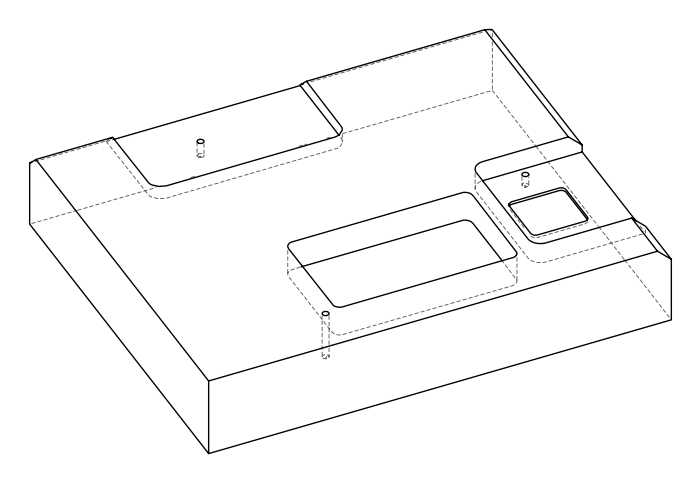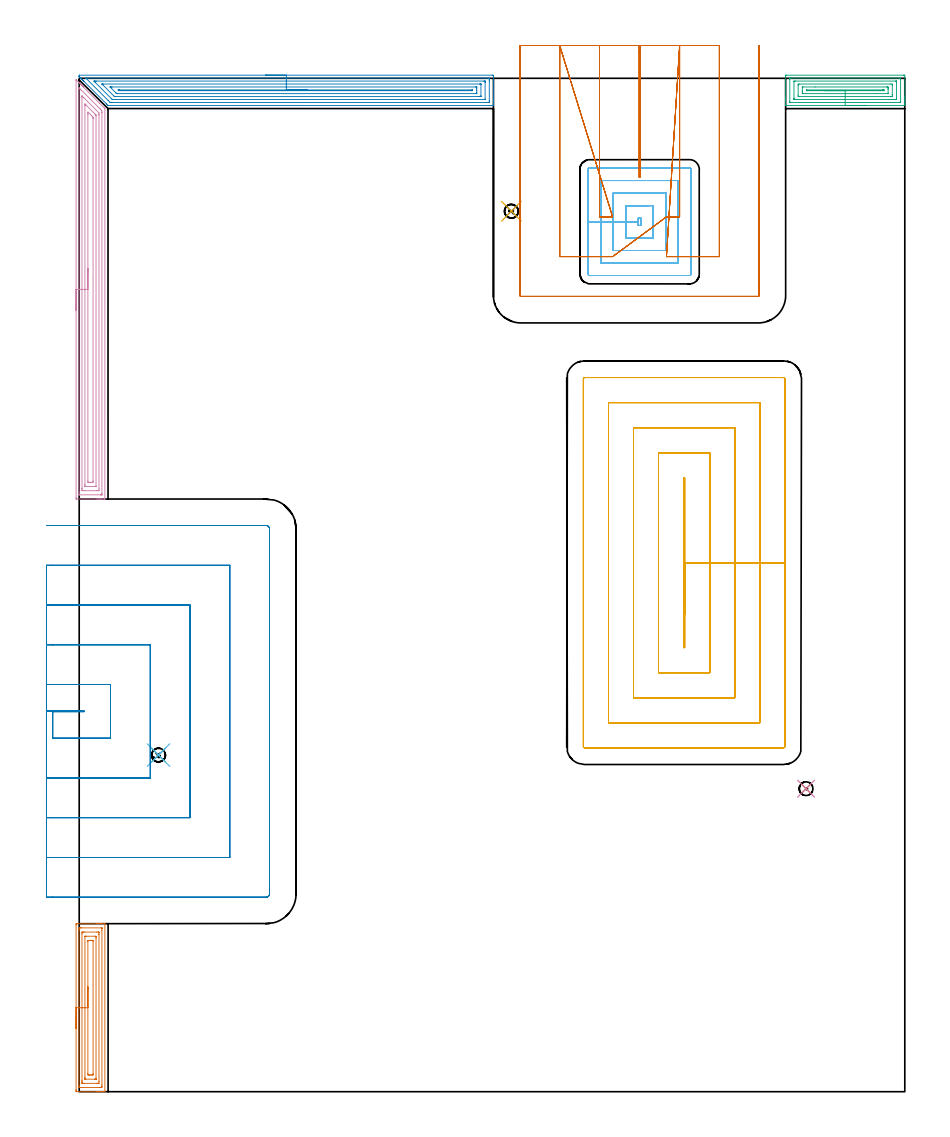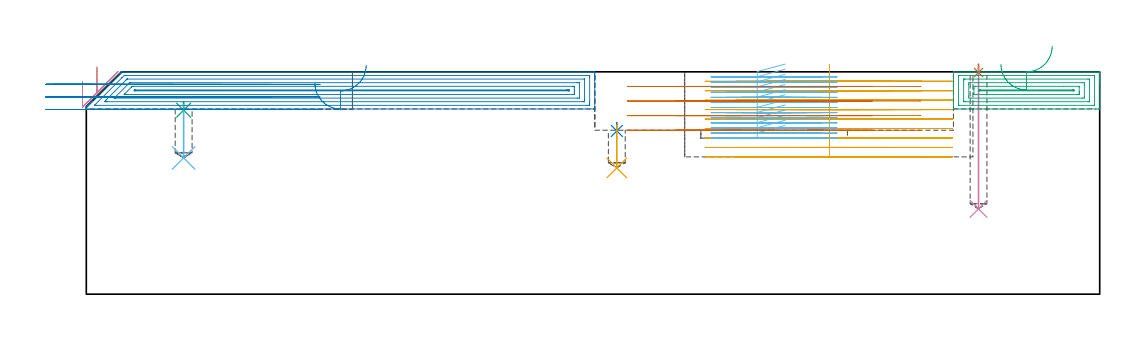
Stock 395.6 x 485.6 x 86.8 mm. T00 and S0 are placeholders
(PLAN: 14 operations, 5 tool changes, 97.7 min)
(1 SPOT_DRILL | STEP1POCKET | NXT0321_9005460120000 | 0.03 min | 0 mm3)
(2 SPOT_DRILL_1 | STEP1POCKET_1 | NXT0321_9005460120000 | 0.03 min | 2443 mm3)
(3 SPOT_DRILL_2 | STEP1POCKET_2 | NXT0321_9005460120000 | 0.03 min | 1531 mm3)
(4 DRILL_BLIND_HOLE_INTO_CENTER | STEP1POCKET | UGT0301_187 | 0.22 min | 1760 mm3)
(5 DRILL_BLIND_HOLE_INTO_CENTER_1 | STEP1POCKET_1 | UGT0301_187 | 0.07 min | 467 mm3)
(6 DRILL_BLIND_HOLE_INTO_CENTER_2 | STEP1POCKET_2 | UGT0301_187 | 0.09 min | 609 mm3)
(7 AREA_MILL | FG_CHAMFER_SURFACE | UGT0205_001 | 3.52 min | 8330 mm3)
(8 AREA_MILL_1 | FG_CHAMFER_SURFACE_1 | UGT0205_001 | 9.4 min | 21609 mm3)
(9 AREA_MILL_2 | FG_CHAMFER_SURFACE_2 | UGT0205_001 | 2.93 min | 6749 mm3)
(10 AREA_MILL_3 | FG_CHAMFER_SURFACE_3 | UGT0205_001 | 8.07 min | 18925 mm3)
(11 MILL_RECTANGULAR_POCKET | POCKET_RECTANGULAR_STRAIGHT | NXT0201_012 | Follow Part, ap 4, ae 75% | 33.86 min | 720414 mm3)
(12 MILL_RECTANGULAR_POCKET_1 | POCKET_RECTANGULAR_STRAIGHT_1 | NXT0201_009 | Follow Part, ap 2, ae 75% | 15.68 min | 87663 mm3)
(13 MILL_SLOT | SLOT_PARTIAL_RECTANGULAR | UGT0201_109 | Follow Part, ap 6.35, ae 75% | 11.19 min | 291289 mm3)
(14 MILL_SLOT_1 | SLOT_PARTIAL_RECTANGULAR_1 | UGT0201_109 | Follow Part, ap 6.35, ae 75% | 12.53 min | 306715 mm3)
(TOOL NXT0321_9005460120000 | NC Spot Drill, 142deg, 12mm, Carbide, Uncoated | D12 PA142 FL30 Z2)
(TOOL UGT0301_187 | Twist Drill 6.6 mm | D6.6 PA118 FL61 Z2)
(TOOL UGT0205_001 | Chamfer Mill 20 x 3 x 45 deg. | D20 FL50 Z2)
(TOOL NXT0201_012 | ENDMILL 16mm [2P460-1600-NA 1630] | D16 FL38 Z6)
(TOOL NXT0201_009 | ENDMILL 8mm [2P460-0800-NA 1630] | D8 FL26 Z6)
(TOOL UGT0201_109 | End Mill 25.4 mm | D25.4 FL25 Z2)
(OP 1 SPOT_DRILL)
G17 G21 G94 G90
T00 M6
G54
G17 G0 G90 X348.3 Y145.2 S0 M3
G43 Z96.8 H0
G94 G81 G98 Z86.516 F250. R89.8
G80
M5
M2
(OP 2 SPOT_DRILL_1)
G17 G21 G94 G90
T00 M6
G54
G17 G0 G90 X207.1 Y421.9 S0 M3
G43 Z96.8 H0
G94 G81 G98 Z63.716 F250. R67.
G80
M5
M2
(OP 3 SPOT_DRILL_2)
G17 G21 G94 G90
T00 M6
G54
G17 G0 G90 X38. Y161.3 S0 M3
G43 Z96.8 H0
G94 G81 G98 Z71.816 F250. R75.1
G80
M5
M2
(OP 4 DRILL_BLIND_HOLE_INTO_CENTER)
G17 G21 G94 G90
T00 M6
G54
G17 G0 G90 X348.3 Y145.2 S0 M3
G43 Z96.8 H0
G94 G81 G98 Z33.3 F250. R88.8
G80
M5
M2
(OP 5 DRILL_BLIND_HOLE_INTO_CENTER_1)
G17 G21 G94 G90
T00 M6
G54
G17 G0 G90 X207.1 Y421.9 S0 M3
G43 Z96.8 H0
G94 G81 G98 Z49.3 F250. R66.
G80
M5
M2
(OP 6 DRILL_BLIND_HOLE_INTO_CENTER_2)
G17 G21 G94 G90
T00 M6
G54
G17 G0 G90 X38. Y161.3 S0 M3
G43 Z96.8 H0
G94 G81 G98 Z53.2 F250. R74.1
G80
M5
M2
(OP 7 AREA_MILL)
G17 G21 G94 G90
T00 M6
G54
G17 G0 G90 X-1.5 Y30.25 S1061 M3
G43 Z96.8 H0
Z83.
G94 G1 Y30.288 Z82.128 F250.
Y30.402 Z81.264
Y30.591 Z80.412
Y30.853 Z79.58
Y31.187 Z78.774
Y31.59 Z78.
Y32.059 Z77.264
Y32.59 Z76.572
Y33.179 Z75.929
Y33.822 Z75.34
Y34.514 Z74.808
Y35.25 Z74.34
Y36.024 Z73.937
Y36.83 Z73.603
Y37.662 Z73.341
Y38.514 Z73.152
Y39.378 Z73.038
Y40.25 Z73.
Y79.911
X-1.498 Y80.261 Z73.001
X-1.493 Y80.49 Z73.004
X-1.154 Y80.496 Z73.343
X-0.577 Y80.5 Z73.92
X8.459 Z82.953
X9.052 Z83.549
X9.333 Z83.829
X9.926 Z84.423
X10.206 Z84.702
X10.768 Z85.267
X11.08 Z85.58
X12.078 Z86.577
X12.19 Y80.498 Z86.683
X12.297 Y80.49 Z86.788
X12.3 Y80.357 Z86.8
Y0.143
X12.297 Y0.01 Z86.788
X12.19 Y0.002 Z86.682
X12.078 Y0. Z86.577
X11.393 Z85.892
X10.768 Z85.267
X10.206 Z84.702
X9.926 Z84.422
X9.333 Z83.829
X9.052 Z83.549
X8.459 Z82.953
X-1.154 Y0.001 Z73.343
X-1.493 Y0.01 Z73.004
X-1.497 Y0.239 Z73.001
X-1.5 Y0.589 Z73.
Y0.941
Y40.25
X-0.086 Z74.414
Y77.237
X-0.085 Y77.929 Z74.415
X-0.083 Y78.129 Z74.417
X-0.079 Y78.466 Z74.421
X0.239 Y78.491 Z74.739
X0.594 Y78.496 Z75.094
X1.104 Y78.5 Z75.604
X10.717 Y78.499 Z85.217
X10.841 Y78.496 Z85.341
X10.863 Y78.492 Z85.363
X10.879 Y78.487 Z85.379
X10.88 Y78.461 Z85.38
X10.884 Y78.329 Z85.384
X10.885 Y78.129 Z85.385
X10.886 Y77.436 Z85.386
Y3.263
X10.885 Y2.571 Z85.385
X10.883 Y2.371 Z85.383
X10.879 Y2.034 Z85.379
X10.561 Y2.009 Z85.061
X10.206 Y2.004 Z84.706
X9.696 Y2. Z84.196
X0.083 Y2.001 Z74.583
X-0.041 Y2.004 Z74.459
X-0.063 Y2.008 Z74.437
X-0.079 Y2.013 Z74.421
X-0.08 Y2.039 Z74.42
X-0.084 Y2.171 Z74.416
X-0.085 Y2.371 Z74.415
X-0.086 Y3.064 Z74.414
Y40.25
X1.328 Z75.828
X1.329 Y75.596 Z75.829
X1.334 Y76.346 Z75.834
X1.335 Y76.481 Z75.835
X1.467 Y76.49 Z75.967
X2.191 Y76.499 Z76.691
X2.341 Y76.5 Z76.841
X8.459 Z82.959
X9.185 Y76.497 Z83.685
X9.333 Y76.49 Z83.833
X9.465 Y76.478 Z83.965
X9.468 Y76.346 Z83.968
X9.47 Y76.206 Z83.97
X9.471 Y75.455 Z83.971
Y75.313
Y4.904
X9.466 Y4.154 Z83.966
X9.464 Y4.019 Z83.964
X9.333 Y4.01 Z83.833
X8.609 Y4.001 Z83.109
X8.459 Y4. Z82.959
X2.341 Z76.841
X1.615 Y4.003 Z76.115
X1.467 Y4.01 Z75.967
X1.335 Y4.022 Z75.835
X1.332 Y4.154 Z75.832
X1.33 Y4.294 Z75.83
X1.329 Y5.045 Z75.829
X1.328 Y5.187 Z75.828
Y40.25
X2.743 Z77.243
Y74.315
X2.746 Y74.443 Z77.246
X2.749 Y74.482 Z77.249
X2.751 Y74.491 Z77.251
X2.76 Y74.494 Z77.26
X2.81 Y74.497 Z77.31
X3.215 Y74.5 Z77.715
X3.278 Z77.778
X7.648 Y74.499 Z82.148
X7.982 Y74.49 Z82.482
X8.051 Y74.482 Z82.551
X8.054 Y74.435 Z82.554
X8.055 Y74.383 Z82.555
X8.057 Y74.082 Z82.557
Y73.672
Y6.185
X8.054 Y6.057 Z82.554
X8.051 Y6.018 Z82.551
X8.049 Y6.009 Z82.549
X8.04 Y6.006 Z82.54
X7.99 Y6.003 Z82.49
X7.585 Y6. Z82.085
X7.522 Z82.022
X3.152 Y6.001 Z77.652
X2.818 Y6.01 Z77.318
X2.749 Y6.018 Z77.249
X2.746 Y6.065 Z77.246
X2.745 Y6.117 Z77.245
X2.743 Y6.418 Z77.243
Y6.828
Y40.25
X4.157 Z78.657
X4.158 Y71.89 Z78.658
X4.164 Y72.301 Z78.664
X4.172 Y72.49 Z78.672
X4.368 Y72.497 Z78.868
X4.963 Y72.499 Z79.463
X5.239 Y72.5 Z79.739
X5.837 Z80.337
X6.114 Y72.499 Z80.614
X6.541 Y72.49 Z81.041
X6.636 Y72.482 Z81.136
X6.643 Y71.89 Z81.143
X6.642 Y8.61 Z81.142
X6.636 Y8.2 Z81.136
X6.628 Y8.01 Z81.128
X6.432 Y8.003 Z80.932
X5.837 Y8.001 Z80.337
X5.561 Y8. Z80.061
X4.963 Z79.463
X4.686 Y8.001 Z79.186
X4.259 Y8.01 Z78.759
X4.164 Y8.018 Z78.664
X4.157 Y8.61 Z78.657
Y40.25
Y41.122 Z78.695
Y41.987 Z78.809
Y42.838 Z78.998
Y43.67 Z79.26
Y44.476 Z79.594
Y45.25 Z79.997
Y45.986 Z80.465
Y46.678 Z80.996
Y47.321 Z81.586
Y47.91 Z82.229
Y48.442 Z82.921
Y48.91 Z83.657
Y49.313 Z84.431
Y49.647 Z85.237
Y49.909 Z86.069
Y50.098 Z86.92
Y50.212 Z87.785
Y50.25 Z88.657
G0 Z96.8
M5
M2
(OP 8 AREA_MILL_1)
G17 G21 G94 G90
T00 M6
G54
G17 G0 G90 X89.25 Y487.1 S1061 M3
G43 Z96.8 H0
Z82.3
G94 G1 X89.288 Z81.428 F250.
X89.402 Z80.563
X89.591 Z79.712
X89.853 Z78.88
X90.187 Z78.074
X90.59 Z77.3
X91.058 Z76.564
X91.59 Z75.872
X92.179 Z75.229
X92.822 Z74.64
X93.514 Z74.108
X94.25 Z73.64
X95.024 Z73.237
X95.83 Z72.903
X96.662 Z72.641
X97.513 Z72.452
X98.378 Z72.338
X99.25 Z72.3
X197.889
X198.21 Y487.097 Z72.302
X198.49 Y487.092 Z72.306
X198.5 Y486.807 Z72.59
Y475.844 Z83.55
Y475.282 Z84.115
Y474.954 Z84.442
Y474.392 Z85.004
Y474.064 Z85.331
Y473.408 Z85.992
Y473.022 Z86.377
X198.493 Y472.645 Z86.746
X198.49 Y472.603 Z86.788
X198.335 Y472.6 Z86.8
X13.964
X13.805 Y472.604 Z86.79
X13.713 Y472.686 Z86.713
X13.151 Y473.249 Z86.151
X13.071 Y473.327 Z86.069
X2.257 Y484.153 Z75.244
X2.161 Y484.25 Z75.15
X2.059 Y484.352 Z75.047
X1.961 Y484.449 Z74.947
X1.866 Y484.546 Z74.854
X1.762 Y484.65 Z74.75
X1.664 Y484.746 Z74.651
X1.571 Y484.841 Z74.559
X1.464 Y484.948 Z74.452
X1.368 Y485.043 Z74.354
X1.276 Y485.137 Z74.263
X1.166 Y485.246 Z74.154
X1.072 Y485.339 Z74.057
X0.98 Y485.432 Z73.967
X0.869 Y485.544 Z73.856
X0.775 Y485.636 Z73.76
X0.505 Y485.908 Z73.492
X0.332 Y486.081 Z73.318
X0.156 Y486.257 Z73.142
X0. Y486.464 Z72.936
X-0.024 Y486.497 Z72.902
X-0.035 Y486.519 Z72.879
X-0.037 Y486.526 Z72.872
X-0.036 Y486.545 Z72.854
X-0.03 Y486.598 Z72.802
X-0.01 Y486.763 Z72.637
X0.01 Y487.094 Z72.306
X0.06 Y487.1 Z72.3
X99.25
Y485.686 Z73.714
X195.211
X196.057 Y485.682 Z73.718
X196.103 Y485.679 Z73.721
X196.49 Y485.636 Z73.764
X196.497 Y485.244 Z74.156
X196.499 Y484.746 Z74.654
X196.5 Y484.351 Z75.049
X196.499 Y474.954 Z84.446
X196.498 Y474.561 Z84.839
X196.49 Y474.064 Z85.336
X196.147 Y474.02 Z85.38
X196.103 Y474.018 Z85.382
X195.26 Y474.014 Z85.386
X195.211
X15.749
X14.902 Y474.019 Z85.381
X14.857 Y474.021 Z85.379
X14.828 Y474.034 Z85.366
X14.794 Y474.064 Z85.336
X13.964 Y474.887 Z84.513
X13.897 Y474.954 Z84.446
X3.25 Y485.612 Z73.788
X3.228 Y485.636 Z73.764
X3.209 Y485.663 Z73.737
X3.198 Y485.681 Z73.719
X3.203 Y485.682 Z73.718
X3.25 Y485.684 Z73.716
X4.093 Y485.686 Z73.714
X99.25
Y484.272 Z75.128
X193.901 Y484.271 Z75.129
X194.318 Y484.269 Z75.131
X194.456 Y484.267 Z75.133
X194.475 Y484.265 Z75.135
X194.49 Y484.253 Z75.147
X194.494 Y484.159 Z75.241
X194.498 Y484.037 Z75.363
X194.499 Y483.856 Z75.544
X194.5 Y483.674 Z75.726
X194.499 Y475.664 Z83.736
X194.493 Y475.481 Z83.919
X194.49 Y475.435 Z83.965
X194.473 Y475.433 Z83.967
X194.422 Y475.431 Z83.969
X194.318 Y475.429 Z83.971
X16.166
X15.958 Y475.431 Z83.969
X15.907 Y475.433 Z83.967
X15.885 Y475.435 Z83.965
X15.855 Y475.456 Z83.944
X15.749 Y475.554 Z83.846
X15.457 Y475.844 Z83.556
X7.714 Y483.595 Z75.805
X7.457 Y483.856 Z75.544
X7.202 Y484.119 Z75.281
X7.065 Y484.265 Z75.135
X7.158 Y484.268 Z75.132
X7.298 Y484.27 Z75.13
X7.714 Y484.271 Z75.129
X8.19 Y484.272 Z75.128
X99.25
Y482.857 Z76.543
X191.748
X192.44 Y482.852 Z76.548
X192.479 Y482.851 Z76.549
X192.49 Y482.846 Z76.554
X192.493 Y482.825 Z76.575
X192.497 Y482.723 Z76.677
X192.499 Y482.518 Z76.882
Y477.195 Z82.205
X192.496 Y476.981 Z82.419
X192.492 Y476.874 Z82.526
X192.49 Y476.852 Z82.548
X192.473 Y476.849 Z82.551
X192.42 Y476.846 Z82.554
X191.639 Y476.843 Z82.557
X191.531
X17.426
X17.035 Y476.845 Z82.555
X16.937 Y476.848 Z82.552
X16.917 Y476.849 Z82.551
X16.885 Y476.876 Z82.524
X16.819 Y476.936 Z82.464
X16.642 Y477.108 Z82.292
X11.285 Y482.471 Z76.929
X10.997 Y482.764 Z76.636
X10.94 Y482.825 Z76.575
X10.92 Y482.847 Z76.553
X10.93 Y482.851 Z76.549
X10.999 Y482.853 Z76.547
X11.285 Y482.857 Z76.543
X11.394
X99.25
Y481.443 Z77.957
X189.853
X190.49 Y481.441 Z77.959
X190.492 Y481.44 Z77.96
X190.497 Y481.434 Z77.966
X190.499 Y481.185 Z78.215
X190.5 Y480.541 Z78.859
Y479.651 Z79.749
Y478.761 Z80.639
X190.498 Y478.515 Z80.885
X190.494 Y478.354 Z81.046
X190.49 Y478.275 Z81.125
X190.483 Y478.264 Z81.136
X190.444 Y478.261 Z81.139
X190.371 Y478.259 Z81.141
X190.112 Y478.257 Z81.143
X189.853
X18.428 Y478.258 Z81.142
X18.169 Y478.26 Z81.14
X17.998 Y478.264 Z81.136
X17.945 Y478.267 Z81.133
X17.922 Y478.286 Z81.114
X17.873 Y478.331 Z81.069
X17.686 Y478.515 Z80.885
X17.535 Y478.665 Z80.735
X15.02 Y481.185 Z78.215
X14.857 Y481.352 Z78.048
X14.782 Y481.438 Z77.962
X14.794 Y481.439 Z77.961
X14.857 Y481.441 Z77.959
X15.491 Y481.443 Z77.957
X15.749
X99.25
Y480.029 Z79.371
X188.068
X188.337 Y480.027 Z79.373
X188.44 Y480.024 Z79.376
X188.484 Y480.022 Z79.378
X188.49 Y479.999 Z79.401
X188.497 Y479.867 Z79.533
X188.493 Y479.722 Z79.678
X188.49 Y479.68 Z79.72
X188.426 Y479.678 Z79.722
X188.068 Y479.673 Z79.727
X187.8 Y479.672 Z79.728
X187.442 Y479.671 Z79.729
X19.321
X19.052 Y479.673 Z79.727
X19.01 Y479.675 Z79.725
X18.992 Y479.678 Z79.722
X18.957 Y479.705 Z79.695
X18.877 Y479.777 Z79.623
X18.838 Y479.813 Z79.587
X18.802 Y479.851 Z79.549
X18.734 Y479.927 Z79.473
X18.652 Y480.023 Z79.377
X18.699 Y480.024 Z79.376
X19.054 Y480.028 Z79.372
X19.321 Y480.029 Z79.371
X99.25
X100.122 Z79.409
X100.986 Z79.523
X101.838 Z79.712
X102.67 Z79.974
X103.476 Z80.308
X104.25 Z80.711
X104.986 Z81.18
X105.678 Z81.711
X106.321 Z82.3
X106.91 Z82.943
X107.441 Z83.635
X107.91 Z84.371
X108.313 Z85.145
X108.647 Z85.951
X108.909 Z86.783
X109.098 Z87.635
X109.212 Z88.5
X109.25 Z89.371
G0 Z96.8
M5
M2
(OP 9 AREA_MILL_2)
G17 G21 G94 G90
T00 M6
G54
G17 G0 G90 X377.05 Y472.6 S1061 M3
G43 Z96.8 H0
G94 G1 X377.012 Z95.928 F250.
X376.898 Z95.063
X376.709 Z94.212
X376.447 Z93.38
X376.113 Z92.574
X375.71 Z91.8
X375.242 Z91.064
X374.71 Z90.372
X374.121 Z89.729
X373.478 Z89.139
X372.786 Z88.608
X372.05 Z88.14
X371.276 Z87.737
X370.47 Z87.403
X369.638 Z87.141
X368.786 Z86.952
X367.922 Z86.838
X367.05 Z86.8
X338.609
X338.51 Y472.603 Z86.789
X338.507 Y472.63 Z86.763
X338.5 Y472.882 Z86.516
Y474.515 Z84.884
Y474.954 Z84.442
Y475.173 Z84.224
Y475.844 Z83.553
Y476.063 Z83.334
Y476.734 Z82.659
X338.501 Y486.526 Z72.87
X338.503 Y487.078 Z72.319
X338.507 Y487.091 Z72.305
X339.054 Y487.1 Z72.3
X395.046
X395.366 Y487.096 Z72.302
X395.59 Y487.091 Z72.305
X395.6 Y486.862 Z72.535
Y476.734 Z82.659
Y476.063 Z83.334
Y475.844 Z83.553
Y475.173 Z84.224
Y474.954 Z84.442
Y474.515 Z84.884
Y473.612 Z85.787
Y473.174 Z86.225
Y472.883 Z86.516
X395.593 Y472.63 Z86.763
X395.59 Y472.603 Z86.789
X395.491 Y472.6 Z86.8
X367.05
Y474.014 Z85.386
X340.782 Y474.015 Z85.385
X340.683 Y474.017 Z85.383
X340.51 Y474.023 Z85.377
X340.507 Y474.064 Z85.336
X340.501 Y474.395 Z85.005
X340.5 Y485.077 Z74.323
X340.507 Y485.636 Z73.764
X340.51 Y485.671 Z73.729
X340.634 Y485.68 Z73.72
X340.732 Y485.685 Z73.715
X340.782 Y485.686 Z73.714
X340.831
X393.318
X393.368 Y485.685 Z73.715
X393.466 Y485.68 Z73.72
X393.591 Y485.671 Z73.729
X393.593 Y485.636 Z73.764
X393.599 Y485.305 Z74.095
X393.6 Y474.623 Z84.777
X393.593 Y474.064 Z85.336
X393.59 Y474.029 Z85.371
X393.466 Y474.02 Z85.38
X393.367 Y474.015 Z85.385
X393.318 Y474.014 Z85.386
X393.269
X367.05
Y475.429 Z83.971
X343.024
X342.609 Y475.43 Z83.97
X342.55 Y475.432 Z83.968
X342.522 Y475.435 Z83.965
X342.51 Y475.517 Z83.883
X342.502 Y475.735 Z83.665
X342.5 Y475.844 Z83.556
Y475.953 Z83.447
Y483.964 Z75.436
X342.505 Y484.074 Z75.326
X342.515 Y484.265 Z75.135
X342.609 Y484.267 Z75.133
X343.083 Y484.271 Z75.129
X391.076
X391.491 Y484.27 Z75.13
X391.55 Y484.268 Z75.132
X391.578 Y484.265 Z75.135
X391.59 Y484.183 Z75.217
X391.598 Y483.965 Z75.435
X391.6 Y483.856 Z75.544
Y483.747 Z75.653
Y475.736 Z83.664
X391.595 Y475.626 Z83.774
X391.585 Y475.435 Z83.965
X391.491 Y475.433 Z83.967
X391.017 Y475.429 Z83.971
X367.05
Y476.843 Z82.557
X345.167
X344.51 Y476.854 Z82.546
X344.5 Y477.511 Z81.889
Y482.075 Z77.325
X344.507 Y482.845 Z76.555
X345.275 Y482.857 Z76.543
X388.933
X389.59 Y482.846 Z76.554
X389.6 Y482.189 Z77.211
Y477.625 Z81.775
X389.593 Y476.855 Z82.545
X388.825 Y476.843 Z82.557
X367.05
Y478.257 Z81.143
X347.053
X346.795 Y478.26 Z81.14
X346.624 Y478.264 Z81.136
X346.51 Y478.27 Z81.13
X346.507 Y478.33 Z81.07
X346.503 Y478.515 Z80.885
X346.5 Y479.068 Z80.332
Y479.405 Z79.995
Y481.185 Z78.215
X346.501 Y481.324 Z78.076
X346.503 Y481.393 Z78.007
X346.508 Y481.426 Z77.974
X346.512 Y481.436 Z77.964
X346.539 Y481.438 Z77.962
X346.796 Y481.442 Z77.958
X352.572 Y481.443 Z77.957
X387.047
X387.305 Y481.44 Z77.96
X387.476 Y481.436 Z77.964
X387.59 Y481.43 Z77.97
X387.593 Y481.37 Z78.03
X387.597 Y481.185 Z78.215
X387.6 Y480.632 Z78.768
Y480.295 Z79.105
Y478.515 Z80.885
X387.599 Y478.376 Z81.024
X387.597 Y478.307 Z81.093
X387.592 Y478.274 Z81.126
X387.588 Y478.264 Z81.136
X387.561 Y478.262 Z81.138
X387.304 Y478.258 Z81.142
X381.574 Y478.257 Z81.143
X367.05
Y479.671 Z79.729
X349.096
X348.83 Y479.672 Z79.728
X348.56 Y479.676 Z79.724
X348.522 Y479.678 Z79.722
X348.51 Y479.69 Z79.71
X348.504 Y479.732 Z79.668
X348.507 Y480.015 Z79.385
X348.509 Y480.021 Z79.379
X348.52 Y480.023 Z79.377
X348.563 Y480.027 Z79.373
X348.652 Y480.028 Z79.372
X384.913 Y480.029 Z79.371
X385.27 Y480.027 Z79.373
X385.54 Y480.024 Z79.376
X385.578 Y480.022 Z79.378
X385.59 Y480.01 Z79.39
X385.596 Y479.968 Z79.432
X385.591 Y479.866 Z79.534
X385.578 Y479.678 Z79.722
X385.526 Y479.676 Z79.724
X385.404 Y479.673 Z79.727
X385.27 Y479.672 Z79.728
X385.004 Y479.671 Z79.729
X367.05
X366.178 Z79.767
X365.314 Z79.881
X364.462 Z80.07
X363.63 Z80.332
X362.824 Z80.666
X362.05 Z81.069
X361.314 Z81.537
X360.622 Z82.068
X359.979 Z82.658
X359.39 Z83.301
X358.858 Z83.993
X358.39 Z84.729
X357.987 Z85.503
X357.653 Z86.309
X357.391 Z87.141
X357.202 Z87.992
X357.088 Z88.857
X357.05 Z89.729
G0 Z96.8
M5
M2
(OP 10 AREA_MILL_3)
G17 G21 G94 G90
T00 M6
G54
G17 G0 G90 X-1.5 Y374.45 S1061 M3
G43 Z96.8 H0
Z83.
G94 G1 Y374.488 Z82.128 F250.
Y374.602 Z81.264
Y374.791 Z80.412
Y375.053 Z79.58
Y375.387 Z78.774
Y375.79 Z78.
Y376.258 Z77.264
Y376.79 Z76.572
Y377.379 Z75.929
Y378.022 Z75.34
Y378.714 Z74.808
Y379.45 Z74.34
Y380.224 Z73.937
Y381.03 Z73.603
Y381.862 Z73.341
Y382.713 Z73.152
Y383.578 Z73.038
Y384.45 Z73.
Y484.638
X-1.495 Y484.836 Z73.004
X-1.493 Y484.881 Z73.006
X-1.309 Y484.709 Z73.191
X-0.014 Y483.415 Z74.484
X0.157 Y483.246 Z74.651
X0.321 Y483.08 Z74.818
X0.432 Y482.969 Z74.93
X0.594 Y482.809 Z75.088
X0.749 Y482.652 Z75.247
X0.877 Y482.524 Z75.375
X1.03 Y482.372 Z75.526
X1.177 Y482.224 Z75.675
X1.323 Y482.078 Z75.821
X1.467 Y481.935 Z75.963
X1.606 Y481.795 Z76.104
X1.769 Y481.632 Z76.267
X1.904 Y481.498 Z76.4
X2.034 Y481.367 Z76.532
X9.769 Y473.631 Z84.268
X12.022 Y471.379 Z86.52
X12.208 Y471.191 Z86.705
X12.297 Y471.095 Z86.789
X12.3 Y470.933 Z86.8
Y284.147
X12.298 Y284.01 Z86.789
X12.188 Y284.003 Z86.68
X12.071 Y284. Z86.57
X11.376 Z85.876
X10.784 Z85.284
X10.206 Z84.702
X9.918 Z84.414
X9.333 Z83.829
X9.044 Z83.541
X8.459 Z82.953
X-1.154 Z73.343
X-1.451 Y284.004 Z73.046
X-1.492 Y284.01 Z73.005
X-1.499 Y284.053 Z72.999
X-1.5 Y284.593 Z73.
Y384.45
X-0.086 Z74.414
X-0.085 Y480.541 Z74.415
X-0.084 Y480.74 Z74.416
X-0.081 Y480.933 Z74.419
X-0.079 Y481.012 Z74.421
X-0.034 Y480.972 Z74.466
X0.207 Y480.74 Z74.707
X0.594 Y480.356 Z75.094
X1.102 Y479.849 Z75.602
X10.016 Y470.933 Z84.516
X10.206 Y470.738 Z84.706
X10.879 Y470.041 Z85.379
X10.884 Y469.35 Z85.384
X10.885 Y469.15 Z85.385
Y286.575
X10.884 Y286.376 Z85.384
X10.88 Y286.031 Z85.38
X10.879 Y286.016 Z85.379
X10.861 Y286.01 Z85.361
X10.797 Y286.005 Z85.297
X10.698 Y286.001 Z85.198
X10.575 Y286. Z85.075
X10.206 Z84.706
X0.088 Y286.001 Z74.588
X-0.04 Y286.005 Z74.46
X-0.063 Y286.008 Z74.437
X-0.079 Y286.014 Z74.421
X-0.08 Y286.041 Z74.42
X-0.084 Y286.176 Z74.416
X-0.085 Y286.376 Z74.415
X-0.086 Y287.069 Z74.414
Y384.45
X1.328 Z75.828
X1.329 Y476.566 Z75.829
X1.331 Y476.85 Z75.831
X1.335 Y477.038 Z75.835
X1.338 Y477.152 Z75.838
X1.36 Y477.132 Z75.86
X1.467 Y477.029 Z75.967
X2.218 Y476.283 Z76.718
X9.333 Y469.168 Z83.833
X9.349 Y469.15 Z83.849
X9.464 Y469.015 Z83.964
X9.47 Y468.258 Z83.97
X9.471 Y468.117 Z83.971
Y288.91
X9.466 Y288.16 Z83.966
X9.464 Y288.025 Z83.964
X9.333 Y288.01 Z83.833
X8.614 Y288.001 Z83.114
X8.459 Y288. Z82.959
X2.341 Z76.841
X1.62 Y288.004 Z76.12
X1.467 Y288.01 Z75.967
X1.335 Y288.027 Z75.835
X1.332 Y288.16 Z75.832
X1.33 Y288.3 Z75.83
X1.329 Y289.051 Z75.829
X1.328 Y289.193 Z75.828
Y384.45
X2.743 Z77.243
Y472.716
X2.746 Y473.195 Z77.246
X2.748 Y473.266 Z77.248
X2.751 Y473.289 Z77.251
X3.215 Y472.836 Z77.715
X7.585 Y468.466 Z82.085
X7.791 Y468.258 Z82.291
X8.006 Y468.033 Z82.506
X8.051 Y467.982 Z82.551
X8.053 Y467.956 Z82.553
X8.055 Y467.897 Z82.555
X8.057 Y467.777 Z82.557
Y290.191
X8.055 Y290.063 Z82.555
X8.053 Y290.023 Z82.553
X8.05 Y290.01 Z82.55
X8.044 Y290.007 Z82.544
X7.994 Y290.004 Z82.494
X7.585 Y290. Z82.085
X7.529 Z82.029
X3.158 Y290.001 Z77.658
X2.816 Y290.01 Z77.316
X2.749 Y290.022 Z77.249
X2.746 Y290.069 Z77.246
X2.745 Y290.12 Z77.245
X2.743 Y290.424 Z77.243
Y290.834
Y384.45
X4.157 Z78.657
Y468.258
X4.159 Y469.079 Z78.659
X4.161 Y469.15 Z78.661
X4.173 Y469.417 Z78.673
X4.255 Y469.339 Z78.755
X4.45 Y469.15 Z78.95
X5.837 Y467.764 Z80.337
X6.231 Y467.367 Z80.731
X6.636 Y466.95 Z81.136
X6.642 Y466.545 Z81.142
X6.643 Y466.475 Z81.143
Y292.617
X6.639 Y292.206 Z81.139
X6.636 Y292.011 Z81.136
X6.438 Y292.004 Z80.938
X5.837 Y292.001 Z80.337
X5.568 Y292. Z80.068
X4.963 Y292.001 Z79.463
X4.692 Y292.002 Z79.192
X4.258 Y292.01 Z78.758
X4.164 Y292.023 Z78.664
X4.157 Y292.617 Z78.657
Y384.45
Y385.322 Z78.695
Y386.186 Z78.809
Y387.038 Z78.998
Y387.87 Z79.26
Y388.676 Z79.594
Y389.45 Z79.997
Y390.186 Z80.465
Y390.878 Z80.996
Y391.521 Z81.586
Y392.11 Z82.229
Y392.641 Z82.921
Y393.11 Z83.657
Y393.513 Z84.431
Y393.847 Z85.237
Y394.109 Z86.069
Y394.298 Z86.92
Y394.412 Z87.785
Y394.45 Z88.657
G0 Z96.8
M5
M2
(OP 11 MILL_RECTANGULAR_POCKET)
G17 G21 G94 G90
T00 M6
G54
G17 G0 G90 X290.1 Y228.537 S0 M3
G43 Z96.8 H1
Z89.8
G94 G1 Y253.5 Z83.111 F250.
Y294.2 F500.
X289.6
Y212.8
X290.1
Y253.5
X302.1
Y306.2
X277.6
Y200.8
X302.1
Y253.5
X314.1
Y318.2
X265.6
Y188.8
X314.1
Y253.5
X326.1
Y330.2
X253.6
Y176.8
X326.1
Y253.5
X338.1
Y341.6
G3 X337.5 Y342.2 R0.6
G1 X242.2
G3 X241.6 Y341.6 R0.6
G1 Y165.4
G3 X242.2 Y164.8 R0.6
G1 X337.5
G3 X338.1 Y165.4 R0.6
G1 Y253.5
Y254.5
G0 X290.1 Y228.537 Z86.111
G1 Y253.5 Z79.422 F250.
Y294.2 F500.
X289.6
Y212.8
X290.1
Y253.5
X302.1
Y306.2
X277.6
Y200.8
X302.1
Y253.5
X314.1
Y318.2
X265.6
Y188.8
X314.1
Y253.5
X326.1
Y330.2
X253.6
Y176.8
X326.1
Y253.5
X338.1
Y341.6
G3 X337.5 Y342.2 R0.6
G1 X242.2
G3 X241.6 Y341.6 R0.6
G1 Y165.4
G3 X242.2 Y164.8 R0.6
G1 X337.5
G3 X338.1 Y165.4 R0.6
G1 Y253.5
Y254.5
G0 X290.1 Y228.537 Z82.422
G1 Y253.5 Z75.733 F250.
Y294.2 F500.
X289.6
Y212.8
X290.1
Y253.5
X302.1
Y306.2
X277.6
Y200.8
X302.1
Y253.5
X314.1
Y318.2
X265.6
Y188.8
X314.1
Y253.5
X326.1
Y330.2
X253.6
Y176.8
X326.1
Y253.5
X338.1
Y341.6
G3 X337.5 Y342.2 R0.6
G1 X242.2
G3 X241.6 Y341.6 R0.6
G1 Y165.4
G3 X242.2 Y164.8 R0.6
G1 X337.5
G3 X338.1 Y165.4 R0.6
G1 Y253.5
Y254.5
G0 X290.1 Y228.537 Z78.733
G1 Y253.5 Z72.044 F250.
Y294.2 F500.
X289.6
Y212.8
X290.1
Y253.5
X302.1
Y306.2
X277.6
Y200.8
X302.1
Y253.5
X314.1
Y318.2
X265.6
Y188.8
X314.1
Y253.5
X326.1
Y330.2
X253.6
Y176.8
X326.1
Y253.5
X338.1
Y341.6
G3 X337.5 Y342.2 R0.6
G1 X242.2
G3 X241.6 Y341.6 R0.6
G1 Y165.4
G3 X242.2 Y164.8 R0.6
G1 X337.5
G3 X338.1 Y165.4 R0.6
G1 Y253.5
Y254.5
G0 X290.1 Y228.537 Z75.044
G1 Y253.5 Z68.356 F250.
Y294.2 F500.
X289.6
Y212.8
X290.1
Y253.5
X302.1
Y306.2
X277.6
Y200.8
X302.1
Y253.5
X314.1
Y318.2
X265.6
Y188.8
X314.1
Y253.5
X326.1
Y330.2
X253.6
Y176.8
X326.1
Y253.5
X338.1
Y341.6
G3 X337.5 Y342.2 R0.6
G1 X242.2
G3 X241.6 Y341.6 R0.6
G1 Y165.4
G3 X242.2 Y164.8 R0.6
G1 X337.5
G3 X338.1 Y165.4 R0.6
G1 Y253.5
Y254.5
G0 X290.1 Y228.537 Z71.356
G1 Y253.5 Z64.667 F250.
Y294.2 F500.
X289.6
Y212.8
X290.1
Y253.5
X302.1
Y306.2
X277.6
Y200.8
X302.1
Y253.5
X314.1
Y318.2
X265.6
Y188.8
X314.1
Y253.5
X326.1
Y330.2
X253.6
Y176.8
X326.1
Y253.5
X338.1
Y341.6
G3 X337.5 Y342.2 R0.6
G1 X242.2
G3 X241.6 Y341.6 R0.6
G1 Y165.4
G3 X242.2 Y164.8 R0.6
G1 X337.5
G3 X338.1 Y165.4 R0.6
G1 Y253.5
Y254.5
G0 X290.1 Y228.537 Z67.667
G1 Y253.5 Z60.978 F250.
Y294.2 F500.
X289.6
Y212.8
X290.1
Y253.5
X302.1
Y306.2
X277.6
Y200.8
X302.1
Y253.5
X314.1
Y318.2
X265.6
Y188.8
X314.1
Y253.5
X326.1
Y330.2
X253.6
Y176.8
X326.1
Y253.5
X338.1
Y341.6
G3 X337.5 Y342.2 R0.6
G1 X242.2
G3 X241.6 Y341.6 R0.6
G1 Y165.4
G3 X242.2 Y164.8 R0.6
G1 X337.5
G3 X338.1 Y165.4 R0.6
G1 Y253.5
Y254.5
G0 X290.1 Y228.537 Z63.978
G1 Y253.5 Z57.289 F250.
Y294.2 F500.
X289.6
Y212.8
X290.1
Y253.5
X302.1
Y306.2
X277.6
Y200.8
X302.1
Y253.5
X314.1
Y318.2
X265.6
Y188.8
X314.1
Y253.5
X326.1
Y330.2
X253.6
Y176.8
X326.1
Y253.5
X338.1
Y341.6
G3 X337.5 Y342.2 R0.6
G1 X242.2
G3 X241.6 Y341.6 R0.6
G1 Y165.4
G3 X242.2 Y164.8 R0.6
G1 X337.5
G3 X338.1 Y165.4 R0.6
G1 Y253.5
Y254.5
G0 X290.1 Y228.537 Z60.289
G1 Y253.5 Z53.6 F250.
Y294.2 F500.
X289.6
Y212.8
X290.1
Y253.5
X302.1
Y306.2
X277.6
Y200.8
X302.1
Y253.5
X314.1
Y318.2
X265.6
Y188.8
X314.1
Y253.5
X326.1
Y330.2
X253.6
Y176.8
X326.1
Y253.5
X338.1
Y341.6
G3 X337.5 Y342.2 R0.6
G1 X242.2
G3 X241.6 Y341.6 R0.6
G1 Y165.4
G3 X242.2 Y164.8 R0.6
G1 X337.5
G3 X338.1 Y165.4 R0.6
G1 Y253.5
Y254.5
G0 Z96.8
M5
M2
(OP 12 MILL_RECTANGULAR_POCKET_1)
G17 G21 G94 G90
T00 M6
G54
G17 G0 G90 X272.782 Y424.6 S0 M3
G43 Z96.8 H1
Z89.8
G94 G1 X261.9 Z86.884 F250.
Y416.85 Z84.808
X267.9
Y415.1 F500.
X269.1
Y418.6
X267.9
Y416.85
X261.9
Y409.1
X275.1
Y424.6
X261.9
Y416.85
X255.9
Y403.1
X281.1
Y430.6
X255.9
Y416.85
X249.9
Y397.1
X287.1
Y436.6
X249.9
Y416.85
X243.9
Y391.7
G3 X244.5 Y391.1 R0.6
G1 X292.5
G3 X293.1 Y391.7 R0.6
G1 Y442.
G3 X292.5 Y442.6 R0.6
G1 X244.5
G3 X243.9 Y442. R0.6
G1 Y416.85
Y415.85
G0 X272.782 Y424.6 Z87.808
G1 X261.9 Z84.892 F250.
Y416.85 Z82.815
X267.9
Y415.1 F500.
X269.1
Y418.6
X267.9
Y416.85
X261.9
Y409.1
X275.1
Y424.6
X261.9
Y416.85
X255.9
Y403.1
X281.1
Y430.6
X255.9
Y416.85
X249.9
Y397.1
X287.1
Y436.6
X249.9
Y416.85
X243.9
Y391.7
G3 X244.5 Y391.1 R0.6
G1 X292.5
G3 X293.1 Y391.7 R0.6
G1 Y442.
G3 X292.5 Y442.6 R0.6
G1 X244.5
G3 X243.9 Y442. R0.6
G1 Y416.85
Y415.85
G0 X272.782 Y424.6 Z85.815
G1 X261.9 Z82.9 F250.
Y416.85 Z80.823
X267.9
Y415.1 F500.
X269.1
Y418.6
X267.9
Y416.85
X261.9
Y409.1
X275.1
Y424.6
X261.9
Y416.85
X255.9
Y403.1
X281.1
Y430.6
X255.9
Y416.85
X249.9
Y397.1
X287.1
Y436.6
X249.9
Y416.85
X243.9
Y391.7
G3 X244.5 Y391.1 R0.6
G1 X292.5
G3 X293.1 Y391.7 R0.6
G1 Y442.
G3 X292.5 Y442.6 R0.6
G1 X244.5
G3 X243.9 Y442. R0.6
G1 Y416.85
Y415.85
G0 X272.782 Y424.6 Z83.823
G1 X261.9 Z80.907 F250.
Y416.85 Z78.831
X267.9
Y415.1 F500.
X269.1
Y418.6
X267.9
Y416.85
X261.9
Y409.1
X275.1
Y424.6
X261.9
Y416.85
X255.9
Y403.1
X281.1
Y430.6
X255.9
Y416.85
X249.9
Y397.1
X287.1
Y436.6
X249.9
Y416.85
X243.9
Y391.7
G3 X244.5 Y391.1 R0.6
G1 X292.5
G3 X293.1 Y391.7 R0.6
G1 Y442.
G3 X292.5 Y442.6 R0.6
G1 X244.5
G3 X243.9 Y442. R0.6
G1 Y416.85
Y415.85
G0 X272.782 Y424.6 Z81.831
G1 X261.9 Z78.915 F250.
Y416.85 Z76.838
X267.9
Y415.1 F500.
X269.1
Y418.6
X267.9
Y416.85
X261.9
Y409.1
X275.1
Y424.6
X261.9
Y416.85
X255.9
Y403.1
X281.1
Y430.6
X255.9
Y416.85
X249.9
Y397.1
X287.1
Y436.6
X249.9
Y416.85
X243.9
Y391.7
G3 X244.5 Y391.1 R0.6
G1 X292.5
G3 X293.1 Y391.7 R0.6
G1 Y442.
G3 X292.5 Y442.6 R0.6
G1 X244.5
G3 X243.9 Y442. R0.6
G1 Y416.85
Y415.85
G0 X272.782 Y424.6 Z79.838
G1 X261.9 Z76.923 F250.
Y416.85 Z74.846
X267.9
Y415.1 F500.
X269.1
Y418.6
X267.9
Y416.85
X261.9
Y409.1
X275.1
Y424.6
X261.9
Y416.85
X255.9
Y403.1
X281.1
Y430.6
X255.9
Y416.85
X249.9
Y397.1
X287.1
Y436.6
X249.9
Y416.85
X243.9
Y391.7
G3 X244.5 Y391.1 R0.6
G1 X292.5
G3 X293.1 Y391.7 R0.6
G1 Y442.
G3 X292.5 Y442.6 R0.6
G1 X244.5
G3 X243.9 Y442. R0.6
G1 Y416.85
Y415.85
G0 X272.782 Y424.6 Z77.846
G1 X261.9 Z74.93 F250.
Y416.85 Z72.854
X267.9
Y415.1 F500.
X269.1
Y418.6
X267.9
Y416.85
X261.9
Y409.1
X275.1
Y424.6
X261.9
Y416.85
X255.9
Y403.1
X281.1
Y430.6
X255.9
Y416.85
X249.9
Y397.1
X287.1
Y436.6
X249.9
Y416.85
X243.9
Y391.7
G3 X244.5 Y391.1 R0.6
G1 X292.5
G3 X293.1 Y391.7 R0.6
G1 Y442.
G3 X292.5 Y442.6 R0.6
G1 X244.5
G3 X243.9 Y442. R0.6
G1 Y416.85
Y415.85
G0 X272.782 Y424.6 Z75.854
G1 X261.9 Z72.938 F250.
Y416.85 Z70.862
X267.9
Y415.1 F500.
X269.1
Y418.6
X267.9
Y416.85
X261.9
Y409.1
X275.1
Y424.6
X261.9
Y416.85
X255.9
Y403.1
X281.1
Y430.6
X255.9
Y416.85
X249.9
Y397.1
X287.1
Y436.6
X249.9
Y416.85
X243.9
Y391.7
G3 X244.5 Y391.1 R0.6
G1 X292.5
G3 X293.1 Y391.7 R0.6
G1 Y442.
G3 X292.5 Y442.6 R0.6
G1 X244.5
G3 X243.9 Y442. R0.6
G1 Y416.85
Y415.85
G0 X272.782 Y424.6 Z73.862
G1 X261.9 Z70.946 F250.
Y416.85 Z68.869
X267.9
Y415.1 F500.
X269.1
Y418.6
X267.9
Y416.85
X261.9
Y409.1
X275.1
Y424.6
X261.9
Y416.85
X255.9
Y403.1
X281.1
Y430.6
X255.9
Y416.85
X249.9
Y397.1
X287.1
Y436.6
X249.9
Y416.85
X243.9
Y391.7
G3 X244.5 Y391.1 R0.6
G1 X292.5
G3 X293.1 Y391.7 R0.6
G1 Y442.
G3 X292.5 Y442.6 R0.6
G1 X244.5
G3 X243.9 Y442. R0.6
G1 Y416.85
Y415.85
G0 X272.782 Y424.6 Z71.869
G1 X261.9 Z68.954 F250.
Y416.85 Z66.877
X267.9
Y415.1 F500.
X269.1
Y418.6
X267.9
Y416.85
X261.9
Y409.1
X275.1
Y424.6
X261.9
Y416.85
X255.9
Y403.1
X281.1
Y430.6
X255.9
Y416.85
X249.9
Y397.1
X287.1
Y436.6
X249.9
Y416.85
X243.9
Y391.7
G3 X244.5 Y391.1 R0.6
G1 X292.5
G3 X293.1 Y391.7 R0.6
G1 Y442.
G3 X292.5 Y442.6 R0.6
G1 X244.5
G3 X243.9 Y442. R0.6
G1 Y416.85
Y415.85
G0 X272.782 Y424.6 Z69.877
G1 X261.9 Z66.961 F250.
Y416.85 Z64.885
X267.9
Y415.1 F500.
X269.1
Y418.6
X267.9
Y416.85
X261.9
Y409.1
X275.1
Y424.6
X261.9
Y416.85
X255.9
Y403.1
X281.1
Y430.6
X255.9
Y416.85
X249.9
Y397.1
X287.1
Y436.6
X249.9
Y416.85
X243.9
Y391.7
G3 X244.5 Y391.1 R0.6
G1 X292.5
G3 X293.1 Y391.7 R0.6
G1 Y442.
G3 X292.5 Y442.6 R0.6
G1 X244.5
G3 X243.9 Y442. R0.6
G1 Y416.85
Y415.85
G0 X272.782 Y424.6 Z67.885
G1 X261.9 Z64.969 F250.
Y416.85 Z62.892
X267.9
Y415.1 F500.
X269.1
Y418.6
X267.9
Y416.85
X261.9
Y409.1
X275.1
Y424.6
X261.9
Y416.85
X255.9
Y403.1
X281.1
Y430.6
X255.9
Y416.85
X249.9
Y397.1
X287.1
Y436.6
X249.9
Y416.85
X243.9
Y391.7
G3 X244.5 Y391.1 R0.6
G1 X292.5
G3 X293.1 Y391.7 R0.6
G1 Y442.
G3 X292.5 Y442.6 R0.6
G1 X244.5
G3 X243.9 Y442. R0.6
G1 Y416.85
Y415.85
G0 X272.782 Y424.6 Z65.892
G1 X261.9 Z62.977 F250.
Y416.85 Z60.9
X267.9
Y415.1 F500.
X269.1
Y418.6
X267.9
Y416.85
X261.9
Y409.1
X275.1
Y424.6
X261.9
Y416.85
X255.9
Y403.1
X281.1
Y430.6
X255.9
Y416.85
X249.9
Y397.1
X287.1
Y436.6
X249.9
Y416.85
X243.9
Y391.7
G3 X244.5 Y391.1 R0.6
G1 X292.5
G3 X293.1 Y391.7 R0.6
G1 Y442.
G3 X292.5 Y442.6 R0.6
G1 X244.5
G3 X243.9 Y442. R0.6
G1 Y416.85
Y415.85
G0 Z96.8
M5
M2
(OP 13 MILL_SLOT)
G17 G21 G94 G90
T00 M6
G54
G17 G0 G90 X268.35 Y501.3 S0 M3
G43 Z96.8 H0
Z81.1
G94 G1 Y498.3 F250.
Y438.25 F500.
X268.65
Y498.3
Y501.3 F250.
X249.3
Y498.3
Y419.2 F500.
X252.6
X255.6 F250.
X230.25 Y501.3 F500.
Y498.3 F250.
Y400.15 F500.
X252.6
X255.6 F250.
X281.4 Y419.2 F500.
X284.4 F250.
X287.7 F500.
Y498.3
Y501.3 F250.
X281.4 Y400.15 F500.
X284.4 F250.
X306.75 F500.
Y498.3
Y501.3 F250.
X211.2
Y498.3
Y381.5 F500.
G3 X211.6 Y381.1 R0.4
G1 X325.4
G3 X325.8 Y381.5 R0.4
G1 Y498.3
Y501.3 F250.
G0 X268.35 Z75.4
G1 Y498.3
Y438.25 F500.
X268.65
Y498.3
Y501.3 F250.
X249.3
Y498.3
Y419.2 F500.
X252.6
X255.6 F250.
X230.25 Y501.3 F500.
Y498.3 F250.
Y400.15 F500.
X252.6
X255.6 F250.
X281.4 Y419.2 F500.
X284.4 F250.
X287.7 F500.
Y498.3
Y501.3 F250.
X281.4 Y400.15 F500.
X284.4 F250.
X306.75 F500.
Y498.3
Y501.3 F250.
X211.2
Y498.3
Y381.5 F500.
G3 X211.6 Y381.1 R0.4
G1 X325.4
G3 X325.8 Y381.5 R0.4
G1 Y498.3
Y501.3 F250.
G0 X268.35 Z69.7
G1 Y498.3
Y438.25 F500.
X268.65
Y498.3
Y501.3 F250.
X249.3
Y498.3
Y419.2 F500.
X252.6
X255.6 F250.
X230.25 Y501.3 F500.
Y498.3 F250.
Y400.15 F500.
X252.6
X255.6 F250.
X281.4 Y419.2 F500.
X284.4 F250.
X287.7 F500.
Y498.3
Y501.3 F250.
X281.4 Y400.15 F500.
X284.4 F250.
X306.75 F500.
Y498.3
Y501.3 F250.
X211.2
Y498.3
Y381.5 F500.
G3 X211.6 Y381.1 R0.4
G1 X325.4
G3 X325.8 Y381.5 R0.4
G1 Y498.3
Y501.3 F250.
G0 X268.35 Z64.
G1 Y498.3
Y438.25 F500.
X268.65
Y498.3
Y501.3 F250.
X249.3
Y498.3
Y419.2 F500.
X252.6
X255.6 F250.
X230.25 Y501.3 F500.
Y498.3 F250.
Y400.15 F500.
X252.6
X255.6 F250.
X281.4 Y419.2 F500.
X284.4 F250.
X287.7 F500.
Y498.3
Y501.3 F250.
X281.4 Y400.15 F500.
X284.4 F250.
X306.75 F500.
Y498.3
Y501.3 F250.
X211.2
Y498.3
Y381.5 F500.
G3 X211.6 Y381.1 R0.4
G1 X325.4
G3 X325.8 Y381.5 R0.4
G1 Y498.3
Y501.3 F250.
G0 Z96.8
M5
M2
(OP 14 MILL_SLOT_1)
G17 G21 G94 G90
T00 M6
G54
G17 G0 G90 X-15.7 Y182.4 S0 M3
G43 Z96.8 H0
Z81.9
G94 G1 X-12.7 F250.
X2.3 F500.
Y182.1
X-12.7
Y169.4
X15.
Y195.1
X-12.7
X-15.7 F250.
Y150.35
X-12.7
X34.05 F500.
Y214.15
X-12.7
X-15.7 F250.
Y131.3
X-12.7
X53.1 F500.
Y233.2
X-12.7
X-15.7 F250.
Y112.25
X-12.7
X72.15 F500.
Y252.25
X-12.7
X-15.7 F250.
Y93.2
X-12.7
X89.6 F500.
G3 X91.2 Y94.8 R1.6
G1 Y269.7
G3 X89.6 Y271.3 R1.6
G1 X-12.7
X-15.7 F250.
G0 Y182.4 Z77.
G1 X-12.7
X2.3 F500.
Y182.1
X-12.7
Y169.4
X15.
Y195.1
X-12.7
X-15.7 F250.
Y150.35
X-12.7
X34.05 F500.
Y214.15
X-12.7
X-15.7 F250.
Y131.3
X-12.7
X53.1 F500.
Y233.2
X-12.7
X-15.7 F250.
Y112.25
X-12.7
X72.15 F500.
Y252.25
X-12.7
X-15.7 F250.
Y93.2
X-12.7
X89.6 F500.
G3 X91.2 Y94.8 R1.6
G1 Y269.7
G3 X89.6 Y271.3 R1.6
G1 X-12.7
X-15.7 F250.
G0 Y182.4 Z72.1
G1 X-12.7
X2.3 F500.
Y182.1
X-12.7
Y169.4
X15.
Y195.1
X-12.7
X-15.7 F250.
Y150.35
X-12.7
X34.05 F500.
Y214.15
X-12.7
X-15.7 F250.
Y131.3
X-12.7
X53.1 F500.
Y233.2
X-12.7
X-15.7 F250.
Y112.25
X-12.7
X72.15 F500.
Y252.25
X-12.7
X-15.7 F250.
Y93.2
X-12.7
X89.6 F500.
G3 X91.2 Y94.8 R1.6
G1 Y269.7
G3 X89.6 Y271.3 R1.6
G1 X-12.7
X-15.7 F250.
G0 Z96.8
M5
M2
